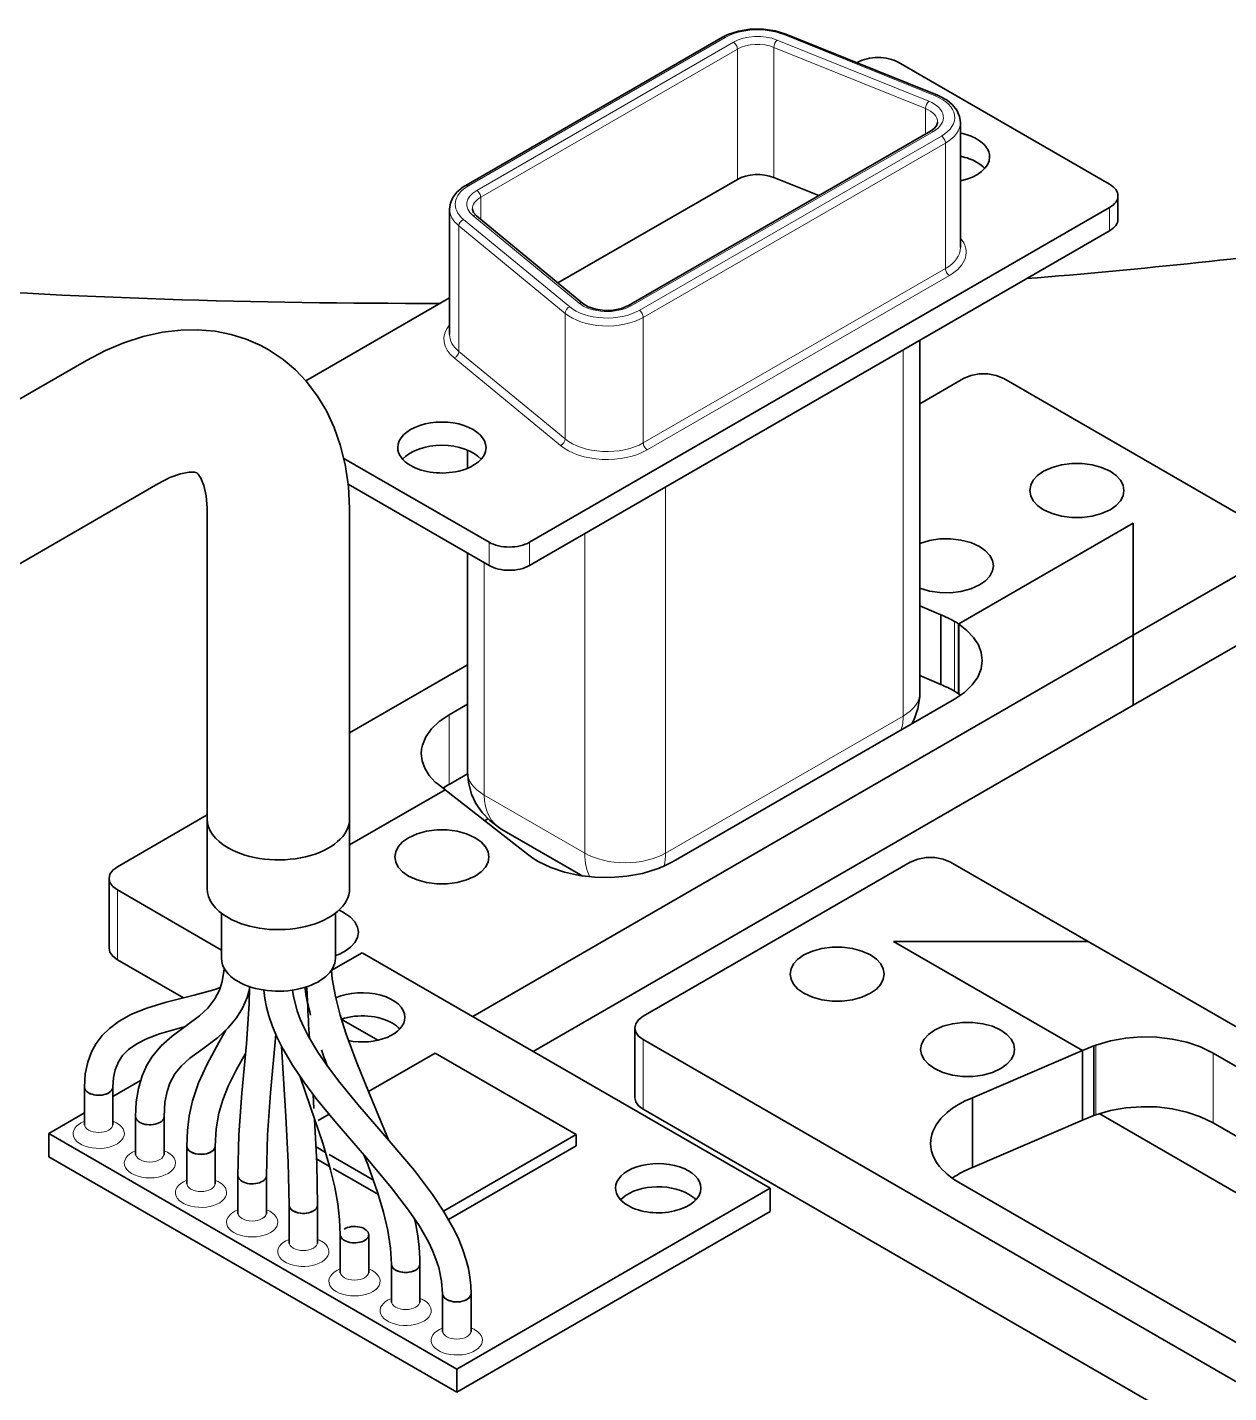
# Model space of a CAD drawing. Extents: x -1556 to 2480, y -1748 to 2591.
# Drawn here: x 1425.29 to 1467.47, y 2134.91 to 2182.87 of the extents above; entities that cross this region are included whole.
import ezdxf

# ---------------------------------------------------------------- set-up
doc = ezdxf.new("R2010")
doc.units = 0

msp = doc.modelspace()

# ---------------------------------------------------------------- linework, layer by layer
at = {"color": 7, "lineweight": 13, "ltscale": 0.143554}
msp.add_line((1451.845581, 2182.609863), (1457.169189, 2180.457764), dxfattribs=at)
at = {"color": 7, "lineweight": 35, "ltscale": 0.143554}
msp.add_line((1451.920532, 2182.63208), (1457.244141, 2180.47998), dxfattribs=at)
at = {"color": 7, "lineweight": 35, "ltscale": 0.260123}
msp.add_line((1440.685791, 2177.313965), (1449.696777, 2182.516357), dxfattribs=at)
at = {"color": 7, "lineweight": 13, "ltscale": 0.260123}
for p, q in [((1440.785767, 2177.303955), (1449.796753, 2182.506348)), ((1441.210083, 2176.895752), (1450.221069, 2182.098145))]:
    msp.add_line(p, q, dxfattribs=at)
at = {"color": 7, "lineweight": 13, "ltscale": 0.260127}
msp.add_line((1441.068604, 2177.140625), (1450.07959, 2182.343262), dxfattribs=at)
at = {"color": 7, "lineweight": 13, "ltscale": 0.114307}
msp.add_line((1450.221069, 2177.525879), (1450.221069, 2182.098145), dxfattribs=at)
at = {"color": 7, "lineweight": 13, "ltscale": 0.114313}
msp.add_line((1451.501343, 2177.590332), (1451.501343, 2182.162842), dxfattribs=at)
at = {"color": 7, "lineweight": 13, "ltscale": 0.143557}
msp.add_line((1451.501343, 2182.162842), (1456.825073, 2180.010742), dxfattribs=at)
at = {"color": 7, "lineweight": 13, "ltscale": 0.143556}
msp.add_line((1451.616089, 2182.420898), (1456.939697, 2180.268555), dxfattribs=at)
at = {"color": 7, "lineweight": 35, "ltscale": 0.000886}
msp.add_line((1454.417603, 2181.622559), (1454.448364, 2181.640137), dxfattribs=at)
at = {"color": 7, "lineweight": 35, "ltscale": 0.214329}
msp.add_line((1463.287109, 2177.353516), (1455.862549, 2181.640137), dxfattribs=at)
at = {"color": 7, "lineweight": 13, "ltscale": 0.022266}
msp.add_line((1456.825073, 2179.120117), (1456.825073, 2180.010742), dxfattribs=at)
at = {"color": 7, "lineweight": 35, "ltscale": 0.306189}
msp.add_line((1457, 2179.221191), (1446.393311, 2173.097412), dxfattribs=at)
at = {"color": 7, "lineweight": 35, "ltscale": 0.110223}
for p, q in [((1458.051392, 2175.128662), (1458.051392, 2179.537598)), ((1440.117188, 2172.078613), (1440.117188, 2176.487549))]:
    msp.add_line(p, q, dxfattribs=at)
at = {"color": 7, "lineweight": 13, "ltscale": 0.306186}
for p, q in [((1457.099976, 2179.211182), (1446.493408, 2173.087402)), ((1457.52417, 2178.802979), (1446.917603, 2172.679199)), ((1457.52417, 2174.393799), (1446.917603, 2168.27002)), ((1457.665649, 2174.148926), (1447.059082, 2168.025146))]:
    msp.add_line(p, q, dxfattribs=at)
at = {"color": 7, "lineweight": 13, "ltscale": 0.306183}
msp.add_line((1457.382813, 2179.047852), (1446.776245, 2172.924316), dxfattribs=at)
at = {"color": 7, "lineweight": 13, "ltscale": 0.110229}
for p, q in [((1457.52417, 2174.393799), (1457.52417, 2178.802979)), ((1440.442749, 2171.482422), (1440.442749, 2175.891602)), ((1446.917603, 2168.27002), (1446.917603, 2172.679199))]:
    msp.add_line(p, q, dxfattribs=at)
at = {"color": 7, "lineweight": 35, "ltscale": 0.181904}
msp.add_line((1443.9198, 2173.887695), (1450.221069, 2177.525879), dxfattribs=at)
at = {"color": 7, "lineweight": 35, "ltscale": 0.042415}
msp.add_line((1451.501343, 2177.590332), (1453.074341, 2176.95459), dxfattribs=at)
at = {"color": 7, "lineweight": 13, "ltscale": 0.019342}
msp.add_line((1441.210083, 2176.12207), (1441.210083, 2176.895752), dxfattribs=at)
at = {"color": 7, "lineweight": 35, "ltscale": 0.02041}
for p, q in [((1463.580078, 2176.128906), (1463.580078, 2176.945313)), ((1426.044922, 2143.194336), (1426.044922, 2144.010742))]:
    msp.add_line(p, q, dxfattribs=at)
at = {"color": 7, "lineweight": 35}
for p, q in [((1463.287109, 2176.537109), (1442.922485, 2164.779541)), ((1463.287109, 2175.720703), (1442.922485, 2163.963135)), ((1464.120483, 2161.510986), (1440.929565, 2148.121826)), ((1464.120483, 2159.061523), (1443.051025, 2146.897217)), ((1487.337769, 2123.972168), (1446.91272, 2147.312744)), ((1487.337769, 2121.522705), (1446.91272, 2144.863281)), ((1457.987061, 2142.303223), (1483.490234, 2127.578125))]:
    msp.add_line(p, q, dxfattribs=at)
at = {"color": 7, "lineweight": 13, "ltscale": 0.02041}
for p, q in [((1463.287109, 2175.720703), (1463.287109, 2176.537109)), ((1441.508301, 2163.963135), (1441.508301, 2164.779541)), ((1442.922485, 2163.963135), (1442.922485, 2164.779541))]:
    msp.add_line(p, q, dxfattribs=at)
at = {"color": 7, "lineweight": 13, "ltscale": 0.120787}
for p, q in [((1444.17041, 2172.817871), (1440.442749, 2175.891602)), ((1444.334229, 2173.047363), (1440.606567, 2176.121094)), ((1444.006592, 2168.179199), (1440.278931, 2171.25293))]:
    msp.add_line(p, q, dxfattribs=at)
at = {"color": 7, "lineweight": 13, "ltscale": 0.120783}
for p, q in [((1444.661865, 2173.179932), (1440.934204, 2176.253418)), ((1444.17041, 2168.408936), (1440.442749, 2171.482422))]:
    msp.add_line(p, q, dxfattribs=at)
at = {"color": 7, "lineweight": 35, "ltscale": 0.120787}
msp.add_line((1444.789063, 2173.170898), (1441.061401, 2176.244629), dxfattribs=at)
at = {"color": 7, "lineweight": 35, "ltscale": 0.14565}
msp.add_line((1435.071777, 2170.453125), (1440.117188, 2173.366211), dxfattribs=at)
at = {"color": 7, "lineweight": 13, "ltscale": 0.110223}
msp.add_line((1444.17041, 2168.408936), (1444.17041, 2172.817871), dxfattribs=at)
at = {"color": 7, "lineweight": 35, "ltscale": 0.30954}
msp.add_line((1456.625122, 2171.874268), (1456.625122, 2159.492676), dxfattribs=at)
at = {"color": 7, "lineweight": 35, "ltscale": 0.246312}
for p, q in [((1427.369141, 2171.164063), (1418.83667, 2166.237793)), ((1429.869141, 2166.833984), (1421.33667, 2161.907715))]:
    msp.add_line(p, q, dxfattribs=at)
at = {"color": 7, "lineweight": 13, "ltscale": 0.321497}
for p, q in [((1456.039307, 2171.536133), (1456.039307, 2158.67627)), ((1447.695435, 2166.71875), (1447.695435, 2153.858887))]:
    msp.add_line(p, q, dxfattribs=at)
at = {"color": 7, "lineweight": 35, "ltscale": 0.044203}
msp.add_line((1456.625122, 2169.646484), (1458.156372, 2170.530518), dxfattribs=at)
at = {"color": 7, "lineweight": 35, "ltscale": 0.270756}
msp.add_line((1459.570679, 2170.530273), (1468.949829, 2165.11499), dxfattribs=at)
at = {"color": 7, "lineweight": 35, "ltscale": 0.147351}
msp.add_line((1436.403931, 2167.726563), (1441.508301, 2164.779541), dxfattribs=at)
at = {"color": 7, "lineweight": 35, "ltscale": 0.016034}
msp.add_line((1440.745728, 2168.019287), (1440.745728, 2167.37793), dxfattribs=at)
at = {"color": 7, "lineweight": 35, "ltscale": 0.143027}
msp.add_line((1436.553711, 2166.82373), (1441.508301, 2163.963135), dxfattribs=at)
at = {"color": 7, "lineweight": 35, "ltscale": 0.269128}
for p, q in [((1431.606201, 2155.065918), (1431.606201, 2165.831055)), ((1436.606201, 2155.065918), (1436.606201, 2165.831055))]:
    msp.add_line(p, q, dxfattribs=at)
at = {"color": 7, "lineweight": 35, "ltscale": 0.176998}
for p, q in [((1457.989136, 2161.913818), (1464.120605, 2165.453613)), ((1464.120605, 2165.453613), (1457.989136, 2161.913818))]:
    msp.add_line(p, q, dxfattribs=at)
at = {"color": 7, "lineweight": 35, "ltscale": 0.098566}
msp.add_line((1464.120605, 2165.453613), (1464.120483, 2161.510986), dxfattribs=at)
at = {"color": 7, "lineweight": 35, "ltscale": 0.07301}
msp.add_line((1464.120483, 2162.533203), (1464.120605, 2165.453613), dxfattribs=at)
at = {"color": 7, "lineweight": 13, "ltscale": 0.280676}
msp.add_line((1444.867065, 2165.085938), (1444.867065, 2153.858887), dxfattribs=at)
at = {"color": 7, "lineweight": 35, "ltscale": 0.192163}
msp.add_line((1440.745728, 2164.40332), (1440.745728, 2156.716797), dxfattribs=at)
at = {"color": 7, "lineweight": 13, "ltscale": 0.204126}
msp.add_line((1441.331543, 2164.065186), (1441.331543, 2155.900146), dxfattribs=at)
at = {"color": 7, "lineweight": 35, "ltscale": 0.139401}
msp.add_line((1468.949707, 2164.298828), (1464.120605, 2161.510986), dxfattribs=at)
at = {"color": 7, "lineweight": 35, "ltscale": 0.019972}
for p, q in [((1457.359619, 2162.22998), (1456.625122, 2162.544189)), ((1457.359619, 2159.780518), (1456.625122, 2160.094727))]:
    msp.add_line(p, q, dxfattribs=at)
at = {"color": 7, "lineweight": 35, "ltscale": 0.025555}
msp.add_line((1464.120605, 2161.510986), (1464.120483, 2162.533203), dxfattribs=at)
at = {"color": 7, "lineweight": 35, "ltscale": 0.061237}
for p, q in [((1457.359619, 2159.780518), (1457.359619, 2162.22998)), ((1457.979614, 2159.461426), (1457.979614, 2161.910889)), ((1457.979614, 2159.461426), (1457.979614, 2161.910889)), ((1457.989136, 2159.464355), (1457.989136, 2161.913818)), ((1464.120483, 2159.061523), (1464.120483, 2161.510986)), ((1464.120605, 2159.061523), (1464.120605, 2161.510986)), ((1431.606201, 2155.065918), (1431.606201, 2152.616455)), ((1436.606201, 2155.065918), (1436.606201, 2152.616455)), ((1428.161621, 2150.525146), (1428.161621, 2152.974609)), ((1462.731689, 2144.644043), (1462.731689, 2147.093506)), ((1462.340942, 2144.476318), (1462.340942, 2146.925781)), ((1462.340942, 2144.476318), (1462.340942, 2146.925781)), ((1458.476318, 2142.819092), (1458.476318, 2145.268555))]:
    msp.add_line(p, q, dxfattribs=at)
at = {"color": 7, "lineweight": 13, "ltscale": 0.061237}
for p, q in [((1457.839355, 2159.55127), (1457.839355, 2162.000732)), ((1440.103271, 2156.274658), (1440.103271, 2158.724121)), ((1428.454834, 2150.116699), (1428.454834, 2152.566162)), ((1446.91272, 2144.863281), (1446.91272, 2147.312744)), ((1462.807129, 2144.670654), (1462.807129, 2147.120117)), ((1466.921143, 2144.390625), (1466.921143, 2146.840088))]:
    msp.add_line(p, q, dxfattribs=at)
at = {"color": 7, "lineweight": 35, "ltscale": 0.000249}
msp.add_line((1457.979614, 2161.910889), (1457.989136, 2161.913818), dxfattribs=at)
at = {"color": 7, "lineweight": 35, "ltscale": 0.139398}
msp.add_line((1468.949707, 2161.849121), (1464.120605, 2159.061523), dxfattribs=at)
at = {"color": 7, "lineweight": 35, "ltscale": 0.119497}
msp.add_line((1436.606201, 2158.089111), (1440.745728, 2160.479004), dxfattribs=at)
at = {"color": 7, "lineweight": 35, "ltscale": 0.018545}
msp.add_line((1440.745728, 2159.094971), (1440.103271, 2158.724121), dxfattribs=at)
at = {"color": 7, "lineweight": 35, "ltscale": 0.28519}
msp.add_line((1447.960327, 2153.56543), (1457.839722, 2159.269043), dxfattribs=at)
at = {"color": 7, "lineweight": 35, "ltscale": 0.002379}
msp.add_line((1458.05835, 2159.407959), (1457.979614, 2159.461426), dxfattribs=at)
at = {"color": 7, "lineweight": 13, "ltscale": 0.240867}
msp.add_line((1447.695435, 2153.858887), (1456.039307, 2158.67627), dxfattribs=at)
at = {"color": 7, "lineweight": 35, "ltscale": 0.002943}
msp.add_line((1439.615967, 2156.348877), (1439.710205, 2156.27832), dxfattribs=at)
at = {"color": 7, "lineweight": 35, "ltscale": 0.007931}
msp.add_line((1439.710205, 2156.27832), (1439.960205, 2156.083008), dxfattribs=at)
at = {"color": 7, "lineweight": 35, "ltscale": 0.018578}
msp.add_line((1440.746826, 2156.64624), (1440.103271, 2156.274658), dxfattribs=at)
at = {"color": 7, "lineweight": 35, "ltscale": 0.096823}
for p, q in [((1436.606201, 2154.146484), (1439.960205, 2156.083008)), ((1439.960205, 2156.083008), (1436.606201, 2154.146484))]:
    msp.add_line(p, q, dxfattribs=at)
at = {"color": 7, "lineweight": 35, "ltscale": 0.091811}
msp.add_line((1439.960205, 2156.083008), (1442.853149, 2153.820801), dxfattribs=at)
at = {"color": 7, "lineweight": 13, "ltscale": 0.102062}
msp.add_line((1444.867065, 2153.858887), (1441.331543, 2155.900146), dxfattribs=at)
at = {"color": 7, "lineweight": 35, "ltscale": 0.090984}
msp.add_line((1428.454346, 2153.382813), (1431.606201, 2155.202393), dxfattribs=at)
at = {"color": 7, "lineweight": 35, "ltscale": 0.003301}
msp.add_line((1441.457886, 2155.067139), (1441.343628, 2155.000977), dxfattribs=at)
at = {"color": 7, "lineweight": 35, "ltscale": 0.081931}
msp.add_line((1444.790894, 2153.057373), (1441.952759, 2154.696045), dxfattribs=at)
at = {"color": 7, "lineweight": 35, "ltscale": 6.8e-05}
msp.add_line((1442.853149, 2153.820801), (1442.855835, 2153.821289), dxfattribs=at)
at = {"color": 7, "lineweight": 35, "ltscale": 0.27076}
msp.add_line((1446.912231, 2148.129395), (1456.291748, 2153.544434), dxfattribs=at)
at = {"color": 7, "lineweight": 35, "ltscale": 0.139385}
msp.add_line((1457.706055, 2153.544434), (1462.534546, 2150.756836), dxfattribs=at)
at = {"color": 7, "lineweight": 35, "ltscale": 0.105406}
msp.add_line((1432.106201, 2150.458008), (1428.454834, 2152.566162), dxfattribs=at)
at = {"color": 7, "lineweight": 35, "ltscale": 0.039587}
for p, q in [((1432.106201, 2151.750488), (1432.106201, 2150.166992)), ((1436.106201, 2151.750488), (1436.106201, 2150.166992))]:
    msp.add_line(p, q, dxfattribs=at)
at = {"color": 7, "lineweight": 35, "ltscale": 0.191543}
for p, q in [((1455.705811, 2150.756836), (1462.340942, 2146.925781)), ((1462.340942, 2146.925781), (1455.705811, 2150.756836))]:
    msp.add_line(p, q, dxfattribs=at)
at = {"color": 7, "lineweight": 35, "ltscale": 0.170718}
for p, q in [((1462.534546, 2150.756836), (1455.705811, 2150.756836)), ((1455.705811, 2150.756836), (1462.534546, 2150.756836))]:
    msp.add_line(p, q, dxfattribs=at)
at = {"color": 7, "lineweight": 35, "ltscale": 0.285341}
msp.add_line((1462.534546, 2150.756836), (1472.418945, 2145.049805), dxfattribs=at)
at = {"color": 7, "lineweight": 35, "ltscale": 0.066891}
msp.add_line((1430.771973, 2148.778809), (1428.454834, 2150.116699), dxfattribs=at)
at = {"color": 7, "lineweight": 35, "ltscale": 0.031335}
msp.add_line((1437.047485, 2150.363037), (1435.962036, 2149.736328), dxfattribs=at)
at = {"color": 7, "lineweight": 35, "ltscale": 0.413556}
for p, q in [((1451.373535, 2142.092041), (1437.047485, 2150.363037)), ((1426.044922, 2143.194336), (1440.37085, 2134.923096))]:
    msp.add_line(p, q, dxfattribs=at)
at = {"color": 7, "lineweight": 35, "ltscale": 0.012088}
msp.add_line((1435.12793, 2148.644287), (1435.109009, 2149.127441), dxfattribs=at)
at = {"color": 7, "lineweight": 35, "ltscale": 0.001914}
msp.add_line((1432.234741, 2147.584473), (1432.168457, 2147.546143), dxfattribs=at)
at = {"color": 7, "lineweight": 35, "ltscale": 0.037036}
msp.add_line((1437.597412, 2147.287598), (1436.314453, 2148.02832), dxfattribs=at)
at = {"color": 7, "lineweight": 35, "ltscale": 0.061243}
msp.add_line((1446.619629, 2145.271484), (1446.619629, 2147.721191), dxfattribs=at)
at = {"color": 7, "lineweight": 35, "ltscale": 0.010631}
for p, q in [((1462.731689, 2147.093506), (1462.340942, 2146.925781)), ((1462.731689, 2144.644043), (1462.340942, 2144.476318))]:
    msp.add_line(p, q, dxfattribs=at)
at = {"color": 7, "lineweight": 35, "ltscale": 0.002}
for p, q in [((1462.807129, 2147.120117), (1462.731689, 2147.093506)), ((1462.807129, 2144.670654), (1462.731689, 2144.644043))]:
    msp.add_line(p, q, dxfattribs=at)
at = {"color": 7, "lineweight": 35, "ltscale": 0.06775}
msp.add_line((1437.267334, 2145.484863), (1439.614258, 2146.839844), dxfattribs=at)
at = {"color": 7, "lineweight": 35, "ltscale": 0.142888}
msp.add_line((1444.564087, 2143.982178), (1439.614258, 2146.839844), dxfattribs=at)
at = {"color": 7, "lineweight": 35, "ltscale": 0.105124}
for p, q in [((1462.340942, 2146.925781), (1458.476318, 2145.268555)), ((1462.340942, 2144.476318), (1458.476318, 2142.819092))]:
    msp.add_line(p, q, dxfattribs=at)
at = {"color": 7, "lineweight": 35, "ltscale": 0.15871}
for p, q in [((1472.418945, 2143.665771), (1466.921143, 2146.840088)), ((1472.418945, 2141.216309), (1466.921143, 2144.390625))]:
    msp.add_line(p, q, dxfattribs=at)
at = {"color": 7, "lineweight": 35, "ltscale": 0.027886}
msp.add_line((1429.264648, 2145.869629), (1428.298584, 2145.312012), dxfattribs=at)
at = {"color": 7, "lineweight": 35, "ltscale": 0.03266}
for p, q in [((1427.298584, 2144.337402), (1427.298584, 2145.643799)), ((1428.298584, 2144.337402), (1428.298584, 2145.643799)), ((1430.890625, 2142.263428), (1430.890625, 2143.569824)), ((1431.890625, 2142.263428), (1431.890625, 2143.569824)), ((1432.686646, 2141.226563), (1432.686646, 2142.532959)), ((1433.686646, 2141.226563), (1433.686646, 2142.532959)), ((1436.278809, 2139.152588), (1436.278809, 2140.458984)), ((1437.278809, 2139.152588), (1437.278809, 2140.458984)), ((1438.074829, 2138.115723), (1438.074829, 2139.422119)), ((1439.074829, 2138.115723), (1439.074829, 2139.422119))]:
    msp.add_line(p, q, dxfattribs=at)
at = {"color": 7, "lineweight": 35, "ltscale": 0.012452}
msp.add_line((1435.355713, 2144.891113), (1435.323975, 2145.388184), dxfattribs=at)
at = {"color": 7, "lineweight": 35, "ltscale": 0.036191}
msp.add_line((1427.298584, 2144.734619), (1426.044922, 2144.010742), dxfattribs=at)
at = {"color": 7, "lineweight": 35, "ltscale": 0.011088}
msp.add_line((1435.501953, 2144.46582), (1435.886108, 2144.6875), dxfattribs=at)
at = {"color": 7, "lineweight": 35, "ltscale": 0.274155}
msp.add_line((1462.922119, 2144.709717), (1472.418945, 2139.226318), dxfattribs=at)
at = {"color": 7, "lineweight": 35, "ltscale": 0.032666}
for p, q in [((1429.094604, 2143.300293), (1429.094604, 2144.606934)), ((1430.094604, 2143.300293), (1430.094604, 2144.606934)), ((1434.482788, 2140.189453), (1434.482788, 2141.496094)), ((1435.482788, 2140.189453), (1435.482788, 2141.496094)), ((1439.87085, 2137.078613), (1439.87085, 2138.385254)), ((1440.87085, 2137.078613), (1440.87085, 2138.385254))]:
    msp.add_line(p, q, dxfattribs=at)
at = {"color": 7, "lineweight": 35, "ltscale": 0.000831}
msp.add_line((1435.385376, 2144.398438), (1435.414185, 2144.415039), dxfattribs=at)
at = {"color": 7, "lineweight": 35, "ltscale": 0.413553}
msp.add_line((1426.044922, 2144.010742), (1440.37085, 2135.739746), dxfattribs=at)
at = {"color": 7, "lineweight": 35, "ltscale": 0.134589}
msp.add_line((1444.564087, 2143.982178), (1439.901733, 2141.290527), dxfattribs=at)
at = {"color": 7, "lineweight": 35, "ltscale": 0.010205}
msp.add_line((1444.564087, 2143.573975), (1444.564087, 2143.982178), dxfattribs=at)
at = {"color": 7, "lineweight": 35, "ltscale": 0.009521}
msp.add_line((1435.430542, 2143.540039), (1435.760376, 2143.349609), dxfattribs=at)
at = {"color": 7, "lineweight": 35, "ltscale": 0.044917}
msp.add_line((1435.890137, 2143.274658), (1437.446045, 2142.376221), dxfattribs=at)
at = {"color": 7, "lineweight": 35, "ltscale": 0.129349}
msp.add_line((1444.564087, 2143.573975), (1440.083252, 2140.987061), dxfattribs=at)
at = {"color": 7, "lineweight": 35, "ltscale": 0.013104}
msp.add_line((1435.448608, 2143.121338), (1435.902466, 2142.859131), dxfattribs=at)
at = {"color": 7, "lineweight": 35, "ltscale": 0.045825}
msp.add_line((1436.032104, 2142.784424), (1437.619507, 2141.86792), dxfattribs=at)
at = {"color": 7, "lineweight": 35, "ltscale": 0.317619}
for p, q in [((1440.37085, 2135.739746), (1451.373535, 2142.092041)), ((1440.37085, 2134.923096), (1451.373535, 2141.275391))]:
    msp.add_line(p, q, dxfattribs=at)
at = {"color": 7, "lineweight": 35, "ltscale": 0.020416}
for p, q in [((1451.373535, 2141.275391), (1451.373535, 2142.092041)), ((1440.37085, 2134.923096), (1440.37085, 2135.739746))]:
    msp.add_line(p, q, dxfattribs=at)
at = {"color": 7, "lineweight": 35}
for points in [[(1451.920532, 2182.63208), (1451.544556, 2182.747559), (1451.137085, 2182.806152), (1450.659546, 2182.801514), (1450.255249, 2182.734375), (1449.885376, 2182.611084), (1449.696777, 2182.516357)], [(1458.051392, 2179.537598), (1458.023682, 2179.73877), (1457.929199, 2179.952148), (1457.778442, 2180.141113), (1457.581909, 2180.302246), (1457.296265, 2180.458008), (1457.244141, 2180.47998)], [(1457, 2179.221191), (1457.129272, 2179.313721), (1457.209839, 2179.407471), (1457.250366, 2179.517578), (1457.251465, 2179.537598)], [(1440.117188, 2176.487549), (1440.144043, 2176.685059), (1440.232544, 2176.890625), (1440.373535, 2177.07373), (1440.598999, 2177.260254), (1440.685791, 2177.313965)], [(1441.061401, 2176.244629), (1440.954346, 2176.364502), (1440.918091, 2176.469238), (1440.917236, 2176.487549)], [(1444.789063, 2173.170898), (1444.983643, 2173.05249), (1445.24646, 2172.965088), (1445.550293, 2172.923584), (1445.86377, 2172.934082), (1446.154907, 2172.995117), (1446.393311, 2173.097412)], [(1427.369141, 2171.164063), (1428.038574, 2171.515625), (1428.680176, 2171.78833), (1429.356934, 2172.008301), (1430.040039, 2172.15918), (1430.681763, 2172.233887), (1431.259766, 2172.243652), (1431.888184, 2172.188721), (1432.443848, 2172.078125), (1432.975098, 2171.912354), (1433.47229, 2171.697021), (1433.749146, 2171.54834)], [(1433.749146, 2171.54834), (1434.272583, 2171.201172), (1434.70166, 2170.838867), (1435.08606, 2170.436523), (1435.481812, 2169.916992), (1435.791016, 2169.401367), (1436.06543, 2168.813965), (1436.279785, 2168.20166), (1436.449097, 2167.512695), (1436.562622, 2166.73584), (1436.60498, 2165.983154), (1436.606201, 2165.831055)], [(1458.156372, 2170.530518), (1458.415771, 2170.638672), (1458.710205, 2170.692871), (1459.016479, 2170.692627), (1459.311035, 2170.638672), (1459.570679, 2170.530273)], [(1429.869141, 2166.833984), (1430.295288, 2167.049805), (1430.675293, 2167.185059), (1430.970459, 2167.241699), (1431.160889, 2167.241699), (1431.241211, 2167.222168), (1431.249146, 2167.218262)], [(1460.971802, 2167.271729), (1460.760376, 2167.122314), (1460.609253, 2166.956543), (1460.518677, 2166.780029), (1460.488403, 2166.598145)], [(1463.305542, 2167.271729), (1463.00708, 2167.408447), (1462.673706, 2167.499512), (1462.319336, 2167.545166), (1461.958008, 2167.545166), (1461.603638, 2167.499512), (1461.270264, 2167.408447), (1460.971802, 2167.271729)], [(1463.788696, 2166.598145), (1463.758545, 2166.780029), (1463.667847, 2166.956543), (1463.516846, 2167.122314), (1463.305542, 2167.271729)], [(1431.249146, 2167.218262), (1431.295654, 2167.175781), (1431.385498, 2167.036621), (1431.488037, 2166.773682), (1431.565674, 2166.41626), (1431.603882, 2165.977051), (1431.606201, 2165.831055)], [(1460.488403, 2166.598145), (1460.518677, 2166.416016), (1460.609253, 2166.239502), (1460.760254, 2166.07373), (1460.97168, 2165.924316)], [(1463.305542, 2165.924316), (1463.516968, 2166.07373), (1463.667969, 2166.239502), (1463.758545, 2166.416016), (1463.788696, 2166.598145)], [(1460.97168, 2165.924316), (1461.27002, 2165.787598), (1461.603394, 2165.696777), (1461.957764, 2165.650879), (1462.319214, 2165.650879), (1462.673706, 2165.696533), (1463.00708, 2165.787598), (1463.305542, 2165.924316)], [(1456.624512, 2164.739258), (1456.963623, 2164.842285), (1457.327637, 2164.896484), (1457.70105, 2164.9021), (1458.068604, 2164.858887), (1458.414673, 2164.76709), (1458.723877, 2164.626709)], [(1458.723877, 2164.626709), (1458.935303, 2164.477051), (1459.086304, 2164.311523), (1459.177002, 2164.13501), (1459.207153, 2163.953125)], [(1459.207153, 2163.953125), (1459.177002, 2163.770996), (1459.086426, 2163.594482), (1458.935425, 2163.428711), (1458.723877, 2163.279297)], [(1458.723877, 2163.279297), (1458.414795, 2163.138672), (1458.068604, 2163.046875), (1457.70105, 2163.003906), (1457.327515, 2163.009521), (1456.963501, 2163.063721), (1456.624512, 2163.166748)], [(1458.815674, 2160.631836), (1458.782227, 2160.905273), (1458.681885, 2161.174561), (1458.514648, 2161.435059), (1458.280518, 2161.681885), (1457.979614, 2161.910889)], [(1457.839722, 2159.269043), (1458.191162, 2159.507813), (1458.464478, 2159.769043), (1458.659668, 2160.047119), (1458.776733, 2160.33667), (1458.815674, 2160.631836)], [(1440.103271, 2158.724121), (1439.752563, 2158.486572), (1439.477905, 2158.22583), (1439.280273, 2157.947266), (1439.160889, 2157.656738), (1439.130859, 2157.508545), (1439.120728, 2157.359375)], [(1439.120728, 2157.359375), (1439.151367, 2157.099121), (1439.24353, 2156.841797), (1439.398193, 2156.590332), (1439.615967, 2156.348877)], [(1440.745728, 2156.716797), (1440.778198, 2156.336914), (1440.888794, 2155.928711), (1441.042114, 2155.601318), (1441.254883, 2155.289063), (1441.5271, 2155.00293), (1441.877441, 2154.741211), (1441.952759, 2154.696045)], [(1438.67981, 2154.401855), (1438.468262, 2154.252441), (1438.317261, 2154.086914), (1438.226563, 2153.910156), (1438.196411, 2153.728271)], [(1441.013428, 2154.401855), (1440.715088, 2154.538574), (1440.381714, 2154.629883), (1440.027344, 2154.675293), (1439.665894, 2154.675293), (1439.311523, 2154.629883), (1438.978149, 2154.538574), (1438.67981, 2154.401855)], [(1441.496704, 2153.728271), (1441.466431, 2153.9104), (1441.375854, 2154.086914), (1441.224854, 2154.252441), (1441.013428, 2154.401855)], [(1442.855835, 2153.821289), (1443.0354, 2153.686523), (1443.231567, 2153.563232), (1443.668213, 2153.351807), (1444.15332, 2153.188721), (1444.675049, 2153.075195), (1445.221069, 2153.012939), (1445.779297, 2153.003418), (1446.337646, 2153.04834), (1446.884033, 2153.14917), (1447.406128, 2153.307373)], [(1428.161621, 2152.974609), (1428.194092, 2153.121094), (1428.291626, 2153.259766), (1428.454346, 2153.382813)], [(1438.196411, 2153.728271), (1438.226563, 2153.546387), (1438.317139, 2153.369873), (1438.46814, 2153.204102), (1438.679565, 2153.054688)], [(1441.013428, 2153.054688), (1441.224854, 2153.204102), (1441.375977, 2153.369629), (1441.466553, 2153.546387), (1441.496704, 2153.728271)], [(1456.291748, 2153.544434), (1456.551392, 2153.652588), (1456.845825, 2153.706787), (1457.151978, 2153.707031), (1457.446533, 2153.652832), (1457.706055, 2153.544434)], [(1428.454834, 2152.566162), (1428.291992, 2152.689453), (1428.194214, 2152.828125), (1428.161621, 2152.974609)], [(1438.679565, 2153.054688), (1438.977905, 2152.917969), (1439.311279, 2152.826904), (1439.665771, 2152.78125), (1440.027222, 2152.78125), (1440.381592, 2152.826904), (1440.715088, 2152.917969), (1441.013428, 2153.054688)], [(1436.432251, 2151.757324), (1436.643677, 2151.60791), (1436.7948, 2151.442139), (1436.885376, 2151.265625), (1436.915649, 2151.083496)], [(1436.915649, 2151.083496), (1436.885376, 2150.901611), (1436.7948, 2150.725098), (1436.643799, 2150.559326), (1436.432373, 2150.409668)], [(1428.454834, 2150.116699), (1428.291992, 2150.23999), (1428.194214, 2150.378662), (1428.161621, 2150.525146)], [(1452.556641, 2150.285889), (1452.85498, 2150.422607), (1453.188354, 2150.513672), (1453.542725, 2150.559082), (1453.904053, 2150.559326), (1454.258423, 2150.513672), (1454.591797, 2150.422607), (1454.890137, 2150.285889)], [(1452.073242, 2149.612305), (1452.103516, 2149.794189), (1452.194214, 2149.970703), (1452.345215, 2150.136475), (1452.556641, 2150.285889)], [(1454.890137, 2150.285889), (1455.101685, 2150.136475), (1455.252686, 2149.970703), (1455.343262, 2149.794189), (1455.373413, 2149.612305)], [(1429.094604, 2144.606934), (1429.118652, 2145.121094), (1429.193604, 2145.598877), (1429.322754, 2146.041504), (1429.487671, 2146.408691), (1429.688599, 2146.731445), (1429.98877, 2147.088379), (1430.373413, 2147.43457), (1430.879639, 2147.80957), (1431.338013, 2148.150879), (1431.628784, 2148.417236), (1431.879272, 2148.738281), (1432.034058, 2149.043945), (1432.130127, 2149.346924), (1432.194092, 2149.713379), (1432.203735, 2149.810791)], [(1437.975342, 2143.788574), (1437.266602, 2145.486572), (1436.854858, 2146.494873), (1436.48291, 2147.501953), (1436.273315, 2148.168945), (1436.108643, 2148.82251), (1435.999878, 2149.448242), (1435.968628, 2149.74585)], [(1452.556396, 2148.938477), (1452.344971, 2149.088135), (1452.19397, 2149.253906), (1452.103394, 2149.430176), (1452.073242, 2149.612305)], [(1455.373413, 2149.612305), (1455.343262, 2149.430176), (1455.252563, 2149.253662), (1455.101563, 2149.087891), (1454.890137, 2148.938477)], [(1427.298584, 2145.643799), (1427.328735, 2146.113281), (1427.411011, 2146.512695), (1427.544678, 2146.876709), (1427.711304, 2147.179932), (1427.922607, 2147.458496), (1428.173462, 2147.706543), (1428.514282, 2147.959717), (1428.953247, 2148.200439), (1429.490112, 2148.417236), (1430.161377, 2148.62207), (1431.152222, 2148.874268), (1431.836548, 2149.063965), (1432.07019, 2149.141113)], [(1430.094604, 2144.606934), (1430.124512, 2145.117188), (1430.196533, 2145.491943), (1430.29541, 2145.781738), (1430.474243, 2146.109863), (1430.703857, 2146.38916), (1430.997437, 2146.65332), (1431.454834, 2146.991699), (1431.9646, 2147.371582), (1432.347778, 2147.722168), (1432.63916, 2148.075195), (1432.846191, 2148.416992), (1433.007813, 2148.792969), (1433.095947, 2149.08667)], [(1432.686646, 2142.532959), (1432.720093, 2143.968994), (1432.822021, 2145.432373), (1432.982666, 2147.158447), (1433.077637, 2148.571777), (1433.098022, 2149.169678)], [(1439.87085, 2138.385254), (1439.838379, 2138.830078), (1439.736084, 2139.301514), (1439.638306, 2139.599609), (1439.516235, 2139.899902), (1439.371216, 2140.203125), (1439.043701, 2140.776367), (1438.677246, 2141.322266), (1438.069458, 2142.120117), (1437.202759, 2143.153076), (1436.085938, 2144.448975), (1435.425171, 2145.257813), (1434.998657, 2145.824463), (1434.596191, 2146.417969), (1434.225342, 2147.057129), (1434.05188, 2147.411133), (1433.901733, 2147.77002), (1433.775269, 2148.141602), (1433.693359, 2148.450928), (1433.635254, 2148.751953), (1433.599243, 2149.050049)], [(1440.87085, 2138.385254), (1440.860474, 2138.673828), (1440.828735, 2138.968262), (1440.775269, 2139.265869), (1440.700562, 2139.565186), (1440.58313, 2139.92749), (1440.439819, 2140.28418), (1440.273804, 2140.634521), (1439.908447, 2141.279541), (1439.514526, 2141.870605), (1438.879639, 2142.708252), (1438.00061, 2143.759277), (1436.900635, 2145.03418), (1436.266724, 2145.80542), (1435.865723, 2146.332275), (1435.494141, 2146.870605), (1435.164429, 2147.421387), (1435.009033, 2147.724854), (1434.876587, 2148.023438), (1434.766357, 2148.322754), (1434.637695, 2148.821289), (1434.604004, 2149.048584)], [(1454.890137, 2148.938477), (1454.591797, 2148.802002), (1454.258423, 2148.710938), (1453.904053, 2148.665283), (1453.542603, 2148.665283), (1453.188232, 2148.710938), (1452.854736, 2148.802002), (1452.556396, 2148.938477)], [(1446.619629, 2147.721191), (1446.6521, 2147.867676), (1446.749634, 2148.006348), (1446.912231, 2148.129395)], [(1428.298584, 2145.643799), (1428.320313, 2145.984375), (1428.37561, 2146.249512), (1428.488037, 2146.529785), (1428.638184, 2146.756348), (1428.84082, 2146.961426), (1429.135254, 2147.16748), (1429.478882, 2147.340576), (1429.93457, 2147.511963), (1430.588013, 2147.700928), (1430.805054, 2147.756348)], [(1430.890625, 2143.569824), (1430.912476, 2144.114014), (1430.977783, 2144.633545), (1431.094727, 2145.163574), (1431.30481, 2145.793945), (1431.601318, 2146.446777), (1432.018311, 2147.205566), (1432.264038, 2147.636719)], [(1446.91272, 2147.312744), (1446.749878, 2147.435791), (1446.652222, 2147.574707), (1446.619629, 2147.721191)], [(1457.137573, 2147.640869), (1456.926147, 2147.491455), (1456.775146, 2147.325684), (1456.684448, 2147.149414), (1456.654297, 2146.967285)], [(1459.471313, 2147.640869), (1459.172974, 2147.777588), (1458.8396, 2147.868652), (1458.485107, 2147.914307), (1458.123657, 2147.914307), (1457.769287, 2147.868652), (1457.435913, 2147.777588), (1457.137573, 2147.640869)], [(1459.95459, 2146.967285), (1459.924438, 2147.14917), (1459.83374, 2147.325684), (1459.682739, 2147.491455), (1459.471313, 2147.640869)], [(1433.686646, 2142.532959), (1433.721313, 2143.969727), (1433.826782, 2145.439941), (1433.992798, 2147.235596), (1434.013672, 2147.496826)], [(1466.921143, 2146.840088), (1466.483276, 2147.053223), (1466.000977, 2147.217041), (1465.485596, 2147.330811), (1464.948486, 2147.393555), (1464.400757, 2147.404541), (1463.85376, 2147.363281), (1463.318848, 2147.268799), (1462.807129, 2147.120117)], [(1431.890625, 2143.569824), (1431.922729, 2144.175049), (1432.016602, 2144.729248), (1432.150391, 2145.197266), (1432.34082, 2145.677246), (1432.631226, 2146.256348), (1432.952759, 2146.824951)], [(1434.482788, 2141.496094), (1434.452515, 2143.001465), (1434.371094, 2144.609375), (1434.21106, 2147.084473)], [(1456.654297, 2146.967285), (1456.684448, 2146.7854), (1456.775024, 2146.608887), (1456.926025, 2146.443115), (1457.137573, 2146.293457)], [(1459.471191, 2146.293457), (1459.682617, 2146.442871), (1459.83374, 2146.608643), (1459.924316, 2146.785156), (1459.95459, 2146.967285)], [(1457.137573, 2146.293457), (1457.435913, 2146.156738), (1457.769287, 2146.065674), (1458.123779, 2146.020264), (1458.485107, 2146.020264), (1458.839478, 2146.065918), (1459.172852, 2146.156738), (1459.471191, 2146.293457)], [(1436.278809, 2140.458984), (1436.256836, 2140.990234), (1436.190796, 2141.547607), (1436.083374, 2142.126709), (1435.936401, 2142.734131), (1435.661133, 2143.668213), (1435.23584, 2144.934082), (1434.870728, 2146.005371)], [(1446.91272, 2144.863281), (1446.749878, 2144.986328), (1446.652222, 2145.125), (1446.619629, 2145.271484)], [(1458.476318, 2145.268555), (1458.218018, 2145.157227), (1457.981812, 2145.033203), (1457.769531, 2144.898438), (1457.580933, 2144.753174), (1457.367798, 2144.543945), (1457.201294, 2144.319092), (1457.083862, 2144.081055)], [(1466.921143, 2144.390625), (1466.483276, 2144.60376), (1466.000977, 2144.767578), (1465.485596, 2144.881348), (1464.948486, 2144.944092), (1464.400757, 2144.955078), (1463.85376, 2144.913818), (1463.318848, 2144.819336), (1462.807129, 2144.670654)], [(1435.482788, 2141.496094), (1435.454468, 2142.967041), (1435.378296, 2144.520264)], [(1438.074829, 2139.422119), (1438.044556, 2139.990967), (1437.952148, 2140.606445), (1437.801636, 2141.253906), (1437.603027, 2141.918457), (1437.241455, 2142.925293), (1437.109497, 2143.260986)]]:
    msp.add_lwpolyline(points, dxfattribs=at)
for centre, radius, start, end in [((1439.622681, 2428.589844), 255.395005, 274.660761, 277.377961), ((1456.069946, 2158.914795), 3.557178, 60.170633, 68.742507), ((1456.518555, 2159.790771), 2.574606, 55.429017, 59.136058), ((1456.069946, 2156.465332), 3.557178, 60.170633, 68.742507), ((1454.37146, 2159.495117), 2.253758, 331.100155, 359.939619), ((1456.518555, 2157.341309), 2.574606, 55.429017, 59.136058), ((1441.592163, 2153.688232), 2.984315, 119.927535, 124.802487), ((1446.139038, 2156.756592), 3.674535, 290.169772, 299.713451), ((1435.558594, 2150.23584), 1.754471, 60.13276, 67.455529), ((1435.515381, 2152.019043), 1.852237, 288.600112, 299.674321), ((1444.497559, 2150.617188), 9.578836, 188.849202, 194.792259), ((1511.799194, 2152.075439), 76.748095, 182.579197, 183.519086), ((1457.917969, 2154.870117), 23.666585, 199.55734, 200.991557), ((1427.216797, 2144.335449), 0.081744, 335.536134, 1.365389), ((1428.380859, 2144.335449), 0.082299, 178.717555, 204.356955), ((1458.177124, 2143.65918), 1.171746, 158.897985, 179.736305), ((1429.012817, 2143.29834), 0.081744, 335.536134, 1.365389), ((1430.17688, 2143.298584), 0.082299, 178.717555, 204.356955), ((1459.672852, 2139.666016), 3.371945, 110.782725, 124.484815), ((1459.292236, 2144.60498), 2.645764, 228.38694, 240.443153), ((1430.808838, 2142.261475), 0.081744, 335.536134, 1.365389), ((1431.973022, 2142.261719), 0.082299, 178.717555, 204.356955), ((1432.604858, 2141.224609), 0.081744, 335.536134, 1.365389), ((1433.769043, 2141.224609), 0.082299, 178.717555, 204.356955), ((1431.606323, 2139.350586), 7.469617, 0.547216, 12.878482), ((1434.401001, 2140.1875), 0.081744, 335.536134, 1.365389), ((1435.565063, 2140.187744), 0.082299, 178.717555, 204.356955), ((1436.197021, 2139.150635), 0.081744, 335.536134, 1.365389), ((1437.361084, 2139.150879), 0.082299, 178.717555, 204.356955), ((1437.993042, 2138.11377), 0.081744, 335.536134, 1.365389), ((1439.157227, 2138.11377), 0.082299, 178.717555, 204.356955), ((1439.789063, 2137.07666), 0.081744, 335.536134, 1.365389), ((1440.953247, 2137.076904), 0.082299, 178.717555, 204.356955)]:
    msp.add_arc(centre, radius, start, end, dxfattribs=at)
at = {"color": 7, "lineweight": 13}
for centre, radius, start, end in [((1454.350464, 2158.662842), 1.688707, 343.751858, 0.453312), ((1445.369751, 2153.839355), 2.325518, 349.347158, 0.48278)]:
    msp.add_arc(centre, radius, start, end, dxfattribs=at)
for centre, major_axis, ratio, start_param, end_param in [((1450.927979, 2181.853516), (1.599731, 0), 0.57735, 0.959931237, 2.35619449), ((1450.927979, 2181.853516), (1.199707, 0), 0.57735, 0.959931089, 2.35619449), ((1451.845581, 2182.446777), (-0.074951, -0.185425), 0.468323, 3.141667558, 3.853710566), ((1449.796753, 2182.343262), (0.099976, -0.173218), 0.57735, 2.35619449, 3.141592654), ((1450.07959, 2182.179688), (0.099976, -0.173218), 0.57735, 0.785398163, 2.35619449), ((1450.927979, 2181.689941), (0.999756, 0), 0.57735, 0.959931089, 2.35619449), ((1451.616089, 2182.257324), (-0.074951, -0.185425), 0.468323, 3.853710566, 5.424506892), ((1456.939697, 2180.105469), (-0.074951, -0.185425), 0.468323, 3.853710566, 5.424506892), ((1456.251465, 2179.701172), (1.199951, 0), 0.57735, 5.497787144, 7.243116396), ((1456.251465, 2179.701172), (1.599976, 0), 0.57735, 5.497786891, 7.243116396), ((1457.169189, 2180.294434), (-0.074951, -0.185425), 0.468323, 3.141667558, 3.853710566), ((1456.251465, 2179.537598), (1, 0), 0.57735, 6.283102154, 7.243116396), ((1457.099976, 2179.047852), (-0.099976, 0.173218), 0.57735, 5.497787144, 6.283185307), ((1456.251465, 2179.537598), (1.800049, 0), 0.57735, 5.497786891, 6.283102153), ((1457.382813, 2178.884521), (-0.099976, 0.173218), 0.57735, 3.926990817, 5.497787144), ((1441.916992, 2176.650879), (1.599731, 0), 0.57735, 2.356194247, 3.752457892), ((1440.785767, 2177.140625), (0.099976, -0.173218), 0.57735, 2.35619449, 3.141592654), ((1441.916992, 2176.650879), (1.199707, 0), 0.57735, 2.35619449, 3.752457892), ((1441.916992, 2176.487549), (0.999756, 0), 0.57735, 2.35619449, 3.141591812), ((1441.068604, 2176.977295), (0.099976, -0.173218), 0.57735, 0.785398163, 2.35619449), ((1441.916992, 2176.487549), (1.799683, 0), 0.57735, 3.141591812, 3.752457892), ((1440.606567, 2175.957764), (0.127197, 0.154297), 0.668835, 0.889287711, 2.460084037), ((1440.934204, 2176.090332), (0.127197, 0.154297), 0.668835, 0.00001831, 0.889287711), ((1456.251465, 2174.965332), (2, 0), 0.57735, 5.497786891, 6.734213923), ((1456.251465, 2175.128662), (1.800049, 0), 0.57735, 5.497786891, 6.283102153), ((1457.665649, 2174.312256), (0.099976, -0.173218), 0.57735, 3.926990943, 5.49778727), ((1444.334229, 2172.884277), (0.127197, 0.154297), 0.668835, 0.889287711, 2.460084037), ((1445.644775, 2173.577393), (1.599976, 0), 0.57735, 3.752457802, 5.497787144), ((1445.644775, 2173.577393), (1.199951, 0), 0.57735, 3.752457892, 5.497787144), ((1444.661865, 2173.016602), (0.127197, 0.154297), 0.668835, 0.00001831, 0.889287711), ((1446.493408, 2172.924316), (-0.099976, 0.173218), 0.57735, 5.497787144, 6.283185307), ((1445.644775, 2173.414063), (1.800049, 0), 0.57735, 3.752457802, 5.497787144), ((1446.776245, 2172.760742), (-0.099976, 0.173218), 0.57735, 3.926990817, 5.497787144), ((1441.916992, 2171.915039), (1.999756, 0), 0.57735, 2.690533299, 3.752457892), ((1441.916992, 2172.078613), (1.799683, 0), 0.57735, 3.141591812, 3.752457892), ((1440.278931, 2171.41626), (-0.127197, -0.154297), 0.668835, 0.889287711, 2.460084037), ((1444.006592, 2168.342773), (-0.127197, -0.154297), 0.668835, 0.889287774, 2.4600841), ((1445.644775, 2169.004883), (1.800049, 0), 0.57735, 3.752457802, 5.497787144), ((1447.059082, 2168.188477), (0.099976, -0.173218), 0.57735, 3.926990817, 5.497787144), ((1445.644775, 2168.841797), (2, 0), 0.57735, 3.752457802, 5.497787144), ((1454.625122, 2159.492676), (-2, 0), 0.57735, 2.35619449, 3.141592654), ((1442.745728, 2156.716797), (-2, 0), 0.57735, 6.283185307, 7.068583471), ((1443.452637, 2156.716553), (-1.70166, -1.873413), 0.67591, 5.643466403, 6.428888271), ((1446.279663, 2155.081787), (-0.929932, -2.340698), 0.454295, 5.430964856, 5.933616806), ((1446.28125, 2154.675537), (-2, 0), 0.57735, 0.785398163, 2.35619449), ((1427.798584, 2144.010742), (0.900024, 0), 0.57735, 2.159828471, 7.068583471), ((1427.798584, 2144.337402), (0.5, 0), 0.57735, 3.141592654, 6.283185307), ((1427.798584, 2144.010742), (0.900024, 0), 0.57735, 0.785398163, 0.981765315), ((1429.594604, 2142.973877), (0.900024, 0), 0.57735, 2.159828471, 7.264950623), ((1429.594604, 2143.300293), (0.5, 0), 0.57735, 3.141592654, 6.283185307), ((1431.390625, 2141.937012), (0.900024, 0), 0.57735, 2.159828471, 7.068583471), ((1431.390625, 2141.937012), (0.900024, 0), 0.57735, 0.785398163, 0.981765315), ((1431.390625, 2142.263428), (0.5, 0), 0.57735, 3.141592654, 6.283185307), ((1433.186646, 2140.899902), (0.900024, 0), 0.57735, 2.159828471, 7.264950623), ((1433.186646, 2141.226563), (0.5, 0), 0.57735, 3.141592654, 6.283185307), ((1434.982788, 2139.863037), (0.900024, 0), 0.57735, 2.159828471, 7.068583471), ((1434.982788, 2140.189453), (0.5, 0), 0.57735, 3.141592654, 6.283185307), ((1434.982788, 2139.863037), (0.900024, 0), 0.57735, 0.785398163, 0.981765315), ((1436.778809, 2138.826172), (0.900024, 0), 0.57735, 2.159828471, 7.264950623), ((1436.778809, 2139.152588), (0.5, 0), 0.57735, 3.141592654, 6.283185307), ((1438.574829, 2137.789063), (0.900024, 0), 0.57735, 2.159828471, 7.068583471), ((1438.574829, 2138.115723), (0.5, 0), 0.57735, 3.141592654, 6.283185307), ((1438.574829, 2137.789063), (0.900024, 0), 0.57735, 0.785398163, 0.981765315), ((1440.37085, 2136.752197), (0.900024, 0), 0.57735, 2.159828471, 7.068583471), ((1440.37085, 2137.078613), (0.5, 0), 0.57735, 3.141592654, 6.283185307), ((1440.37085, 2136.752197), (0.900024, 0), 0.57735, 0.785398163, 0.981765315)]:
    msp.add_ellipse(centre, major_axis=major_axis, ratio=ratio, start_param=start_param, end_param=end_param, dxfattribs=at)
at = {"color": 7, "lineweight": 35}
for centre, major_axis, ratio, start_param, end_param in [((1455.155396, 2181.231934), (1, 0), 0.57735, 0.785398163, 2.35619449), ((1457.52417, 2178.312988), (1.550049, 0), 0.57735, 0.785398163, 1.223736946), ((1457.52417, 2178.312988), (1.550049, 0), 0.57735, 0, 0.785398163), ((1457.52417, 2177.496582), (1.550049, 0), 0.57735, 0.785398163, 1.223736946), ((1457.52417, 2178.312988), (1.550049, 0), 0.57735, 5.059448361, 6.283185307), ((1457.52417, 2177.496582), (1.550049, 0), 0.57735, 0.473717577, 0.785398163), ((1450.927979, 2177.117676), (0.999756, 0), 0.57735, 0.959931089, 2.35619449), ((1462.580078, 2176.945313), (1, 0), 0.57735, 6.283185307, 7.068583471), ((1462.580078, 2176.945313), (1, 0), 0.57735, 5.497787144, 6.283185307), ((1439.19458, 2255.971191), (148.112671, 0.181152), 0.559039, 4.45455786, 4.715658247), ((1462.580078, 2176.128906), (1, 0), 0.57735, 5.497787144, 6.283185307), ((1439.846558, 2168.106934), (1.550049, 0), 0.57735, 0, 3.141592654), ((1439.846558, 2168.106934), (1.550049, 0), 0.57735, 3.141592654, 3.926990817), ((1439.846558, 2167.290283), (1.550049, 0), 0.57735, 0.473717577, 2.667875075), ((1439.846558, 2168.106934), (1.550049, 0), 0.57735, 3.926990817, 6.283185307), ((1442.215332, 2165.187988), (1, 0), 0.57735, 3.926990817, 5.497787144), ((1442.215332, 2164.371338), (1, 0), 0.57735, 3.926990817, 5.497787144), ((1434.106201, 2155.065918), (-2.5, 0), 0.57735, 0, 0.785398163), ((1434.106201, 2155.065918), (2.5, 0), 0.57735, 3.141592654, 3.926990817), ((1434.106201, 2155.065918), (-2.5, 0), 0.57735, 0.785398163, 3.141592654), ((1434.106201, 2155.065918), (2.5, 0), 0.57735, 3.926990817, 6.283185307), ((1434.106201, 2152.616455), (-2.5, 0), 0.57735, 0, 0.785398163), ((1434.106201, 2152.616455), (-2.5, 0), 0.57735, 0.785398163, 3.141592654), ((1434.106201, 2150.166992), (-2, 0), 0.57735, 6.283185307, 7.068583471), ((1434.106201, 2150.166992), (-2, 0), 0.57735, 0.785398163, 3.141592654), ((1437.047485, 2148.093262), (1.5, 0), 0.57735, 6.283185307, 8.521140905), ((1437.047485, 2147.276855), (1.5, 0), 0.57735, 0.785398163, 2.082214482), ((1437.047485, 2148.093262), (1.5, 0), 0.57735, 4.382919653, 6.283185307), ((1437.047485, 2147.276855), (1.5, 0), 0.57735, 0.490882247, 0.785398163), ((1427.798584, 2145.643799), (0.5, 0), 0.57735, 3.141592654, 6.283185307), ((1427.798584, 2145.643799), (-0.5, 0), 0.57735, 0, 0.785398163), ((1427.798584, 2145.643799), (-0.5, 0), 0.57735, 0.785398163, 3.141592654), ((1429.594604, 2144.606934), (0.5, 0), 0.57735, 3.141592654, 3.926990817), ((1429.594604, 2144.606934), (-0.5, 0), 0.57735, 0, 0.785398163), ((1429.594604, 2144.606934), (0.5, 0), 0.57735, 3.926990817, 6.283185307), ((1429.594604, 2144.606934), (-0.5, 0), 0.57735, 0.785398163, 3.141592654), ((1431.390625, 2143.569824), (0.5, 0), 0.57735, 3.141592654, 6.283185307), ((1431.390625, 2143.569824), (-0.5, 0), 0.57735, 0, 0.785398163), ((1431.390625, 2143.569824), (-0.5, 0), 0.57735, 0.785398163, 3.141592654), ((1460.97583, 2143.741211), (3.969971, 0.106201), 0.528493, 3.127526003, 3.650040231), ((1447.442017, 2142.092041), (1.5, 0), 0.57735, 0, 3.141592654), ((1433.186646, 2142.532959), (0.5, 0), 0.57735, 3.141592654, 3.926990817), ((1433.186646, 2142.532959), (-0.5, 0), 0.57735, 0, 0.785398163), ((1433.186646, 2142.532959), (0.5, 0), 0.57735, 3.926990817, 6.283185307), ((1433.186646, 2142.532959), (-0.5, 0), 0.57735, 0.785398163, 3.141592654), ((1447.442017, 2142.092041), (1.5, 0), 0.57735, 3.141592654, 3.926990817), ((1447.442017, 2141.275391), (1.5, 0), 0.57735, 0.785398163, 2.650710405), ((1447.442017, 2142.092041), (1.5, 0), 0.57735, 3.926990817, 6.283185307), ((1447.442017, 2141.275391), (1.5, 0), 0.57735, 0.490882247, 0.785398163), ((1434.982788, 2141.496094), (0.5, 0), 0.57735, 3.141592654, 6.283185307), ((1434.982788, 2141.496094), (-0.5, 0), 0.57735, 0, 0.785398163), ((1434.982788, 2141.496094), (-0.5, 0), 0.57735, 0.785398163, 3.141592654), ((1436.778809, 2140.458984), (0.5, 0), 0.57735, 3.141592654, 3.926990817), ((1436.778809, 2140.458984), (-0.5, 0), 0.57735, 0, 0.785398163), ((1436.778809, 2140.458984), (0.5, 0), 0.57735, 0, 2.390047271), ((1436.778809, 2140.458984), (0.5, 0), 0.57735, 3.926990817, 6.283185307), ((1438.574829, 2139.422119), (0.5, 0), 0.57735, 3.141592654, 6.283185307), ((1438.574829, 2139.422119), (-0.5, 0), 0.57735, 6.283185307, 9.424777961), ((1440.37085, 2138.385254), (0.5, 0), 0.57735, 3.141592654, 3.926990817), ((1440.37085, 2138.385254), (-0.5, 0), 0.57735, 0, 3.141592654), ((1440.37085, 2138.385254), (0.5, 0), 0.57735, 3.926990817, 6.283185307)]:
    msp.add_ellipse(centre, major_axis=major_axis, ratio=ratio, start_param=start_param, end_param=end_param, dxfattribs=at)

doc.saveas('drawing.dxf')
